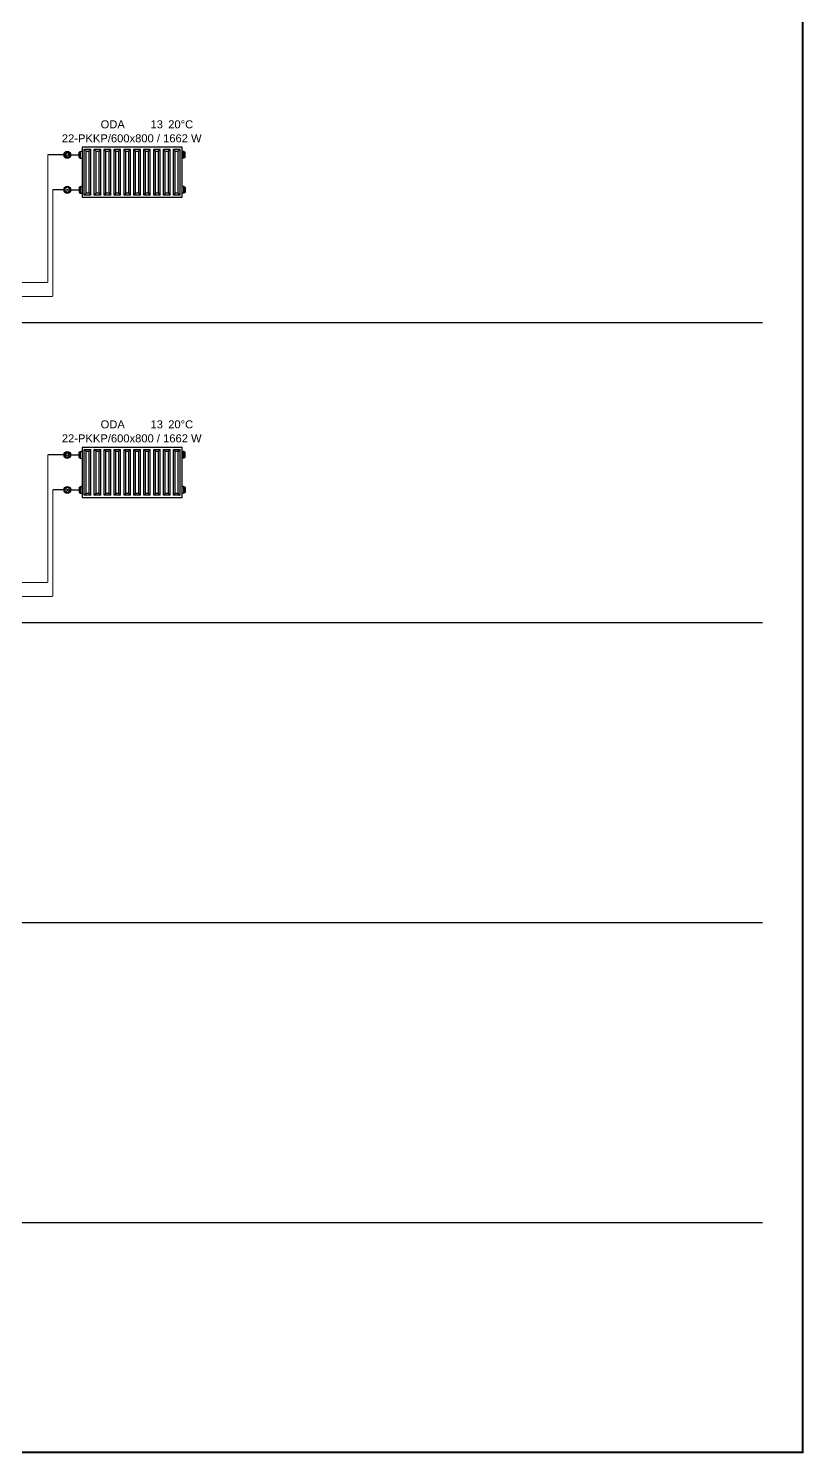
# Model space of a CAD drawing. Header units: centimetres. Extents: x -61 to 10101, y -10239 to 1521.
# Drawn here: x 4666 to 5441, y -4431 to -3006 of the extents above; entities that cross this region are included whole.
import ezdxf
from ezdxf.enums import TextEntityAlignment as Align

# ---------------------------------------------------------------- set-up
doc = ezdxf.new("R2010")
doc.units = ezdxf.units.CM
doc.linetypes.add('DASHED', pattern=[1.524, 1.27, -0.254])
doc.linetypes.add('ISITMA DONUS HATTI', pattern=[1.66, 1.57, -0.02, -0.07])
for name, color, linetype in [('MTY-ISITMA-DONUS-BORU', 30, 'ISITMA DONUS HATTI'), ('MTY-ISITMA-GIDIS-BORU', 10, 'Continuous'), ('MTY-RADYATÖR', 2, 'Continuous'), ('ROTAS-ISITMA-DONUS', 30, 'DASHED'), ('ROTAS-ISITMA-GIDIS', 10, 'Continuous'), ('ROTAS-KAT-BANDI', 8, 'Continuous'), ('ROTAS-MASKE', 7, 'Continuous'), ('ROTAS-PAFTA', 7, 'Continuous'), ('ROTAS-RADYATOR', 2, 'Continuous')]:
    doc.layers.add(name, color=color, linetype=linetype)
doc.styles.add('MTYCAPLT', font='arial.ttf', dxfattribs={"width": 0.65, "height": 1})

# ---------------------------------------------------------------- blocks, each defined once
blk = doc.blocks.new('MTY-RADYATOR KOLON')
at = {"layer": 'MTY-ISITMA-DONUS-BORU'}
for p, q in [((11, 22.5), (0, 22.5)), ((17.9, 22.5), (26.3, 22.5))]:
    blk.add_line(p, q, dxfattribs=at)
at = {"layer": 'MTY-ISITMA-GIDIS-BORU'}
for p, q in [((11, 57.5), (-5, 57.5)), ((17.9, 57.5), (26.3, 57.5))]:
    blk.add_line(p, q, dxfattribs=at)
at = {"layer": 'MTY-RADYATÖR', "color": 15}
for p, q in [((11.7, 57.5), (12.5, 57.5)), ((12.3, 58.4), (11.9, 58.5)), ((12.8, 59.1), (12.5, 59.4)), ((13.4, 60), (13.6, 59.6)), ((14.5, 60.2), (14.5, 59.4)), ((15.5, 60), (15.3, 59.6)), ((16.1, 59.1), (16.4, 59.4)), ((17.2, 57.5), (16.4, 57.5)), ((16.6, 58.4), (17, 58.5)), ((26.3, 60.2), (27.2, 60.2)), ((26.3, 58.8), (26.3, 60.2)), ((26.3, 58.8), (27.2, 58.8)), ((26.3, 56.2), (26.3, 58.8)), ((27.2, 60.2), (27.2, 60.7)), ((27.2, 60.7), (27.8, 60.7)), ((27.2, 58.8), (27.2, 60.2)), ((27.2, 56.2), (27.2, 58.8)), ((27.8, 60.9), (28.8, 61)), ((27.8, 60.7), (27.8, 60.9)), ((27.8, 54.3), (27.8, 60.7)), ((31.6, 17.2), (31.6, 63)), ((31.6, 63), (38.2, 63)), ((33.4, 61.3), (31.6, 63)), ((33.4, 19), (33.4, 61.3)), ((33.4, 61.3), (36.5, 61.3)), ((36.5, 61.3), (38.2, 63)), ((36.5, 19), (36.5, 61.3)), ((38.2, 17.2), (38.2, 63)), ((41.5, 17.2), (41.5, 63)), ((43.3, 61.3), (41.5, 63)), ((41.5, 63), (48.1, 63)), ((43.3, 19), (43.3, 61.3)), ((43.3, 61.3), (46.4, 61.3)), ((46.4, 61.3), (48.1, 63)), ((46.4, 19), (46.4, 61.3)), ((48.1, 17.2), (48.1, 63)), ((51.5, 17.2), (51.5, 63)), ((53.2, 61.3), (51.5, 63)), ((51.5, 63), (58, 63)), ((53.2, 19), (53.2, 61.3)), ((53.2, 61.3), (56.3, 61.3)), ((56.3, 61.3), (58, 63)), ((56.3, 19), (56.3, 61.3)), ((58, 17.2), (58, 63)), ((61.4, 17.2), (61.4, 63)), ((61.4, 63), (67.9, 63)), ((63.1, 61.3), (61.4, 63)), ((63.1, 19), (63.1, 61.3)), ((63.1, 61.3), (66.2, 61.3)), ((66.2, 61.3), (67.9, 63)), ((66.2, 19), (66.2, 61.3)), ((67.9, 17.2), (67.9, 63)), ((71.3, 17.2), (71.3, 63)), ((71.3, 63), (77.8, 63)), ((73, 61.3), (71.3, 63)), ((73, 19), (73, 61.3)), ((73, 61.3), (76.1, 61.3)), ((76.1, 61.3), (77.8, 63)), ((76.1, 19), (76.1, 61.3)), ((77.8, 17.2), (77.8, 63)), ((81.2, 17.2), (81.2, 63)), ((81.2, 63), (87.7, 63)), ((82.9, 61.3), (81.2, 63)), ((82.9, 19), (82.9, 61.3)), ((82.9, 61.3), (86, 61.3)), ((86, 61.3), (87.7, 63)), ((86, 19), (86, 61.3)), ((87.7, 17.2), (87.7, 63)), ((91.1, 17.2), (91.1, 63)), ((91.1, 63), (97.6, 63)), ((92.8, 61.3), (91.1, 63)), ((92.8, 19), (92.8, 61.3)), ((92.8, 61.3), (95.9, 61.3)), ((95.9, 61.3), (97.6, 63)), ((95.9, 19), (95.9, 61.3)), ((97.6, 17.2), (97.6, 63)), ((101, 17.2), (101, 63)), ((101, 63), (107.5, 63)), ((102.7, 61.3), (101, 63)), ((102.7, 19), (102.7, 61.3)), ((102.7, 61.3), (105.8, 61.3)), ((105.8, 61.3), (107.5, 63)), ((105.8, 19), (105.8, 61.3)), ((107.5, 17.2), (107.5, 63)), ((110.9, 17.2), (110.9, 63)), ((110.9, 63), (117.4, 63)), ((112.6, 61.3), (110.9, 63)), ((112.6, 19), (112.6, 61.3)), ((112.6, 61.3), (115.7, 61.3)), ((115.7, 61.3), (117.4, 63)), ((115.7, 19), (115.7, 61.3)), ((117.4, 17.2), (117.4, 63)), ((120.8, 17.2), (120.8, 63)), ((120.8, 63), (127.3, 63)), ((122.5, 61.3), (120.8, 63)), ((122.5, 19), (122.5, 61.3)), ((122.5, 61.3), (125.6, 61.3)), ((125.6, 61.3), (127.3, 63)), ((125.6, 19), (125.6, 61.3)), ((127.3, 17.2), (127.3, 63)), ((130.8, 60.9), (129.8, 61)), ((130.8, 60.7), (130.8, 60.9)), ((130.8, 54.3), (130.8, 60.7)), ((131.4, 60.7), (130.8, 60.7)), ((131.4, 60.2), (131.4, 60.7)), ((132.3, 60.2), (131.4, 60.2)), ((131.4, 58.8), (131.4, 60.2)), ((132.3, 58.8), (131.4, 58.8)), ((131.4, 56.2), (131.4, 58.8)), ((132.3, 58.8), (132.3, 60.2)), ((132.3, 56.2), (132.3, 58.8)), ((12.3, 56.6), (11.9, 56.5)), ((12.8, 55.9), (12.5, 55.6)), ((13.4, 55), (13.6, 55.4)), ((14.5, 54.8), (14.5, 55.6)), ((15.5, 55), (15.3, 55.4)), ((16.1, 55.9), (16.4, 55.6)), ((16.6, 56.6), (17, 56.5)), ((26.3, 56.2), (27.2, 56.2)), ((26.3, 54.8), (26.3, 56.2)), ((26.3, 54.8), (27.2, 54.8)), ((27.2, 54.8), (27.2, 56.2)), ((27.2, 54.3), (27.2, 54.8)), ((27.2, 54.3), (27.8, 54.3)), ((27.8, 54.1), (27.8, 54.3)), ((27.8, 54.1), (28.8, 54)), ((130.8, 54.1), (129.8, 54)), ((131.4, 54.3), (130.8, 54.3)), ((130.8, 54.1), (130.8, 54.3)), ((132.3, 56.2), (131.4, 56.2)), ((131.4, 54.8), (131.4, 56.2)), ((132.3, 54.8), (131.4, 54.8)), ((131.4, 54.3), (131.4, 54.8)), ((132.3, 54.8), (132.3, 56.2)), ((15.2, 22.5), (13.8, 22.5)), ((26.3, 25.2), (27.2, 25.2)), ((26.3, 25.2), (26.3, 23.8)), ((26.3, 23.8), (27.2, 23.8)), ((26.3, 23.8), (26.3, 21.2)), ((26.3, 21.2), (27.2, 21.2)), ((26.3, 21.2), (26.3, 19.8)), ((26.3, 19.8), (27.2, 19.8)), ((27.2, 25.7), (27.8, 25.7)), ((27.2, 25.7), (27.2, 25.2)), ((27.2, 25.2), (27.2, 23.8)), ((27.2, 23.8), (27.2, 21.2)), ((27.2, 21.2), (27.2, 19.8)), ((27.2, 19.8), (27.2, 19.3)), ((27.2, 19.3), (27.8, 19.3)), ((27.8, 25.9), (28.8, 26)), ((27.8, 25.9), (27.8, 25.7)), ((27.8, 25.7), (27.8, 19.3)), ((27.8, 19.3), (27.8, 19.1)), ((27.8, 19.1), (28.8, 19)), ((33.4, 19), (31.6, 17.2)), ((38.2, 17.2), (31.6, 17.2)), ((36.5, 19), (33.4, 19)), ((36.5, 19), (38.2, 17.2)), ((43.3, 19), (41.5, 17.2)), ((48.1, 17.2), (41.5, 17.2)), ((46.4, 19), (43.3, 19)), ((46.4, 19), (48.1, 17.2)), ((53.2, 19), (51.5, 17.2)), ((58, 17.2), (51.5, 17.2)), ((56.3, 19), (53.2, 19)), ((56.3, 19), (58, 17.2)), ((63.1, 19), (61.4, 17.2)), ((67.9, 17.2), (61.4, 17.2)), ((66.2, 19), (63.1, 19)), ((66.2, 19), (67.9, 17.2)), ((73, 19), (71.3, 17.2)), ((77.8, 17.2), (71.3, 17.2)), ((76.1, 19), (73, 19)), ((76.1, 19), (77.8, 17.2)), ((82.9, 19), (81.2, 17.2)), ((87.7, 17.2), (81.2, 17.2)), ((86, 19), (82.9, 19)), ((86, 19), (87.7, 17.2)), ((92.8, 19), (91.1, 17.2)), ((97.6, 17.2), (91.1, 17.2)), ((95.9, 19), (92.8, 19)), ((95.9, 19), (97.6, 17.2)), ((102.7, 19), (101, 17.2)), ((107.5, 17.2), (101, 17.2)), ((105.8, 19), (102.7, 19)), ((105.8, 19), (107.5, 17.2)), ((112.6, 19), (110.9, 17.2)), ((117.4, 17.2), (110.9, 17.2)), ((115.7, 19), (112.6, 19)), ((115.7, 19), (117.4, 17.2)), ((122.5, 19), (120.8, 17.2)), ((127.3, 17.2), (120.8, 17.2)), ((125.6, 19), (122.5, 19)), ((125.6, 19), (127.3, 17.2)), ((130.8, 25.9), (129.8, 26)), ((130.8, 19.1), (129.8, 19)), ((130.8, 25.9), (130.8, 25.7)), ((130.8, 25.7), (130.8, 19.3)), ((131.4, 25.7), (130.8, 25.7)), ((130.8, 19.3), (130.8, 19.1)), ((131.4, 19.3), (130.8, 19.3)), ((131.4, 25.7), (131.4, 25.2)), ((132.3, 25.2), (131.4, 25.2)), ((131.4, 25.2), (131.4, 23.8)), ((132.3, 23.8), (131.4, 23.8)), ((131.4, 23.8), (131.4, 21.2)), ((132.3, 21.2), (131.4, 21.2)), ((131.4, 21.2), (131.4, 19.8)), ((132.3, 19.8), (131.4, 19.8)), ((131.4, 19.8), (131.4, 19.3)), ((132.3, 25.2), (132.3, 23.8)), ((132.3, 23.8), (132.3, 21.2)), ((132.3, 21.2), (132.3, 19.8))]:
    blk.add_line(p, q, dxfattribs=at)
blk.add_lwpolyline([(129.3, 65), (29.3, 65), (29.3, 15), (129.3, 15)], close=True, dxfattribs=at)
for centre, radius in [((14.5, 57.5), 3.45), ((14.5, 57.5), 2.72), ((14.5, 57.5), 1.41), ((14.5, 22.5), 3.45), ((14.5, 22.5), 0.697)]:
    blk.add_circle(centre, radius, dxfattribs=at)
for centre, radius, start, end in [((28.7, 61.6), 0.575, 274, 350), ((129.8, 61.6), 0.575, 190, 266), ((28.7, 53.4), 0.575, 10, 86), ((129.8, 53.4), 0.575, 94, 170), ((12.6, 23.9), 0.622, 108, 180), ((10.3, 22.5), 2.15, 320.2532, 39.7468), ((12.6, 21.1), 0.622, 180, 252), ((12.5, 28.5), 4.01, 267.9571, 308.0429), ((13.1, 18.2), 2.44, 37.6114, 106.3886), ((15.2, 24.7), 0.622, 36, 108), ((15.2, 20.3), 0.622, 252, 324), ((18.5, 25.4), 2.8, 186.5365, 245.4635), ((18.3, 19.7), 2.6, 112.1116, 175.8884), ((16.8, 22.5), 0.622, 324, 36), ((28.7, 26.6), 0.575, 274, 350), ((28.7, 18.4), 0.575, 10, 86), ((129.8, 26.6), 0.575, 190, 266), ((129.8, 18.4), 0.575, 94, 170)]:
    blk.add_arc(centre, radius, start, end, dxfattribs=at)
at = {"layer": 'MTY-RADYATÖR', "color": 2, "style": 'MTYCAPLT', "width": 0.65}
for tag, p, height in [('MAHAL_001', (63.5, 86), 10), ('RAD_001', (69.6, 72.5), 10), ('NO_001', (33.9, 42.2), 15), ('DERECE_001', (86.3, 32.4), 10)]:
    blk.add_attdef(tag, p, '', height=height, dxfattribs=at)

msp = doc.modelspace()

# ---------------------------------------------------------------- linework, layer by layer
at = {"layer": 'ROTAS-ISITMA-DONUS', "ltscale": 12, "const_width": 1}
for points in [[(4690, -3274), (4690, -3167.5)], [(3270, -3274), (4690, -3274)], [(4690, -3574), (4690, -3467.5)], [(3270, -3574), (4690, -3574)]]:
    msp.add_lwpolyline(points, dxfattribs=at)
at = {"layer": 'ROTAS-ISITMA-GIDIS', "const_width": 1}
for points in [[(4685, -3260), (4685, -3132.5)], [(3270, -3260), (4685, -3260)], [(4685, -3560), (4685, -3432.5)], [(3270, -3560), (4685, -3560)]]:
    msp.add_lwpolyline(points, dxfattribs=at)
at = {"layer": 'ROTAS-KAT-BANDI'}
for points in [[(0, -3300), (5400, -3300)], [(0, -3600), (5400, -3600)], [(0, -3900), (5400, -3900)], [(0, -4200), (5400, -4200)]]:
    msp.add_lwpolyline(points, dxfattribs=at)

# ---------------------------------------------------------------- wipeouts: each hides what was drawn before it
for points in [[(4707.4, -3122), (4826.6, -3122), (4826.6, -3110), (4707.4, -3110)], [(4707.4, -3422), (4826.6, -3422), (4826.6, -3410), (4707.4, -3410)]]:
    msp.add_wipeout(points).dxf.layer = 'ROTAS-MASKE'

# ---------------------------------------------------------------- next in the draw order: wipeouts: each hides what was drawn before it
for points in [[(4738.8, -3108), (4757.2, -3108), (4757.2, -3096), (4738.8, -3096)], [(4785.2, -3108), (4798.8, -3108), (4798.8, -3096), (4785.2, -3096)], [(4738.8, -3408), (4757.2, -3408), (4757.2, -3396), (4738.8, -3396)], [(4785.2, -3408), (4798.8, -3408), (4798.8, -3396), (4785.2, -3396)]]:
    msp.add_wipeout(points).dxf.layer = 'ROTAS-MASKE'

# ---------------------------------------------------------------- next in the draw order: wipeouts: each hides what was drawn before it
for points in [[(4804.4, -3108), (4827.6, -3108), (4827.6, -3096), (4804.4, -3096)], [(4804.4, -3408), (4827.6, -3408), (4827.6, -3396), (4804.4, -3396)]]:
    msp.add_wipeout(points).dxf.layer = 'ROTAS-MASKE'

# ---------------------------------------------------------------- next in the draw order: linework, layer by layer
at = {"layer": 'ROTAS-PAFTA', "const_width": 2}
msp.add_lwpolyline([(-40, -4430), (5440, -4430), (5440, -1580), (-40, -1580)], close=True, dxfattribs=at)

# ---------------------------------------------------------------- next in the draw order: block references
at = {"layer": 'ROTAS-RADYATOR'}
ref = msp.add_blockref('MTY-RADYATOR KOLON', (4690, -3190), dxfattribs=at)
ref.add_attrib('RAD_001', '22-PKKP/600x800 / 1662 W', dxfattribs={"layer": 'MTY-RADYATÖR', "color": 2, "height": 8, "style": 'MTYCAPLT'}).set_placement((4769, -3116), align=Align.MIDDLE_CENTER)
ref.add_attrib('NO_001', '13', dxfattribs={"layer": 'MTY-RADYATÖR', "color": 2, "height": 8, "style": 'MTYCAPLT'}).set_placement((4794, -3102), align=Align.MIDDLE_CENTER)
ref.add_attrib('DERECE_001', '20°C', dxfattribs={"layer": 'MTY-RADYATÖR', "color": 2, "height": 8, "style": 'MTYCAPLT'}).set_placement((4818, -3102), align=Align.MIDDLE_CENTER)
ref.add_attrib('MAHAL_001', 'ODA', dxfattribs={"layer": 'MTY-RADYATÖR', "color": 2, "height": 8, "style": 'MTYCAPLT'}).set_placement((4750, -3102), align=Align.MIDDLE_CENTER)
ref = msp.add_blockref('MTY-RADYATOR KOLON', (4690, -3490), dxfattribs=at)
ref.add_attrib('RAD_001', '22-PKKP/600x800 / 1662 W', dxfattribs={"layer": 'MTY-RADYATÖR', "color": 2, "height": 8, "style": 'MTYCAPLT'}).set_placement((4769, -3416), align=Align.MIDDLE_CENTER)
ref.add_attrib('NO_001', '13', dxfattribs={"layer": 'MTY-RADYATÖR', "color": 2, "height": 8, "style": 'MTYCAPLT'}).set_placement((4794, -3402), align=Align.MIDDLE_CENTER)
ref.add_attrib('DERECE_001', '20°C', dxfattribs={"layer": 'MTY-RADYATÖR', "color": 2, "height": 8, "style": 'MTYCAPLT'}).set_placement((4818, -3402), align=Align.MIDDLE_CENTER)
ref.add_attrib('MAHAL_001', 'ODA', dxfattribs={"layer": 'MTY-RADYATÖR', "color": 2, "height": 8, "style": 'MTYCAPLT'}).set_placement((4750, -3402), align=Align.MIDDLE_CENTER)

doc.saveas('drawing.dxf')
